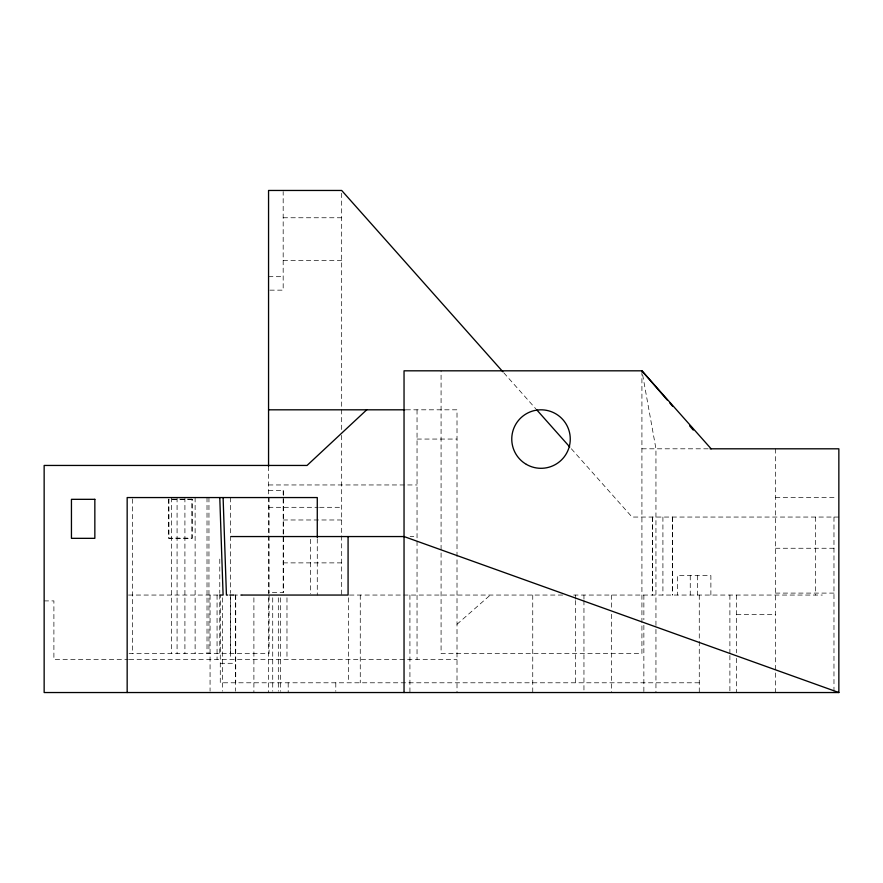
<?xml version="1.0" encoding="UTF-8"?>
<svg xmlns="http://www.w3.org/2000/svg" width="883" height="883" viewBox="0 0 883 883"><rect width="100%" height="100%" fill="white"/><g stroke="black" fill="none" stroke-linecap="round" stroke-linejoin="round"><path stroke-width="0.66" stroke-dasharray="4.42 3.31" d="M457.008 624.292L490.286 595.054M283.178 217.759L341.677 217.759M283.178 260.651L341.677 260.651M268.553 276.688L283.178 276.688M269.878 290.154L283.178 290.154L283.178 191.611M406.037 409.811L457.008 409.811L457.008 692.537M417.041 439.061L457.008 439.061M641.919 448.807L710.098 448.807M268.553 484.955L417.041 484.955M268.553 490.484L283.564 490.484L283.564 592.372L268.553 592.372M775.484 497.559L836.091 497.559M268.553 507.306L318.222 507.306M319.602 507.306L341.677 507.306M838.85 517.052L632.051 517.052L570.683 448.023M283.178 519.977L341.677 519.977M410.131 536.555L413.785 536.555M775.484 548.255L836.091 548.255M283.178 562.879L341.677 562.879M775.484 593.1L836.091 593.1M128.521 595.054L219.779 595.054M233.057 595.054L242.428 595.054M349.536 595.054L563.542 595.054M573.663 595.054L822.349 595.054M44.15 600.904L53.896 600.904L53.896 659.391L128.355 659.391M736.488 614.546L775.484 614.546M129.106 653.541L269.083 653.541L269.083 594.712M129.304 659.391L457.008 659.391M220.275 663.299L235.728 663.299M699.27 682.791L220.275 682.791L220.275 595.054M503.807 372.814L535.871 408.873M642.647 374.856L655.948 448.807L655.948 628.001M833.971 517.052L833.971 691.168M815.539 517.052L815.539 595.054M775.484 448.807L775.484 692.537M736.488 595.054L736.488 652.857M736.488 658.332L736.488 692.537M729.888 595.054L729.888 654.093M729.888 655.462L729.888 692.537M710.881 595.054L710.881 575.55L677.327 575.55L677.327 595.054M699.27 595.054L699.27 692.537M697.658 575.55L697.658 595.054M690.252 575.55L690.252 595.054M672.658 517.052L672.658 595.054M672.438 517.052L672.438 595.054M662.912 517.052L662.912 595.054M655.948 629.38L655.948 692.537M652.68 517.052L652.68 595.054M652.471 517.052L652.471 595.054M643.862 595.054L643.862 619.767M643.862 625.263L643.862 692.537M641.919 370.816L641.919 653.541L441.081 653.541L441.081 370.816M611.61 595.054L611.61 608.762M611.61 614.248L611.61 692.537M583.95 595.054L583.95 599.16M583.95 600.528L583.95 692.537M575.617 595.054L575.617 599.16M575.617 600.528L575.617 682.791M532.747 595.054L532.747 692.537M417.041 409.811L417.041 659.391M409.922 595.054L409.922 692.537M360.264 595.054L360.264 682.791M348.564 597.791L348.564 682.791M341.677 193.211L341.677 429.999M341.677 435.374L341.677 595.054M335.794 682.791L335.794 691.323M317.273 538.751L317.273 595.054M310.474 539.27L310.474 593.685M288.189 682.791L288.189 692.537M286.975 597.791L286.975 659.391M283.178 490.484L283.178 497.306M283.178 498.652L283.178 592.372M280.319 597.791L280.319 691.323M278.311 597.791L278.311 691.168M272.726 597.791L272.726 691.168M269.083 497.559L269.083 593.343M268.553 466.312L268.553 593.674M268.553 597.791L268.553 692.537M253.896 597.791L253.896 692.537M235.728 595.054L235.728 682.791M235.375 595.054L235.375 691.168M230.606 497.559L230.606 593.343M230.606 594.712L230.606 653.541M230.386 597.791L230.386 659.391M222.417 597.791L222.417 691.168M219.779 559.127L219.779 593.343M219.779 594.712L219.779 653.541M217.063 595.054L217.063 659.391M210.066 595.054L210.066 691.168M208.951 497.559L208.951 653.541M207.019 497.559L207.019 653.541M195.121 497.559L195.121 653.541M184.911 497.559L184.911 653.541M177.075 497.559L177.075 653.541M171.655 497.559L171.655 653.541M132.616 498.928L132.616 653.541M191.788 499.127L168.388 499.127L168.388 538.122L191.788 538.122L191.788 499.127M192.339 499.325L168.94 499.325L168.94 538.332L192.339 538.332L192.339 499.325"/><path stroke-width="1.32" d="M366.743 409.811L307.041 465.451L44.15 465.451L44.15 692.537L838.85 692.537L838.85 448.807L710.098 448.807M711.135 448.807L641.919 370.816L404.039 370.816L404.039 692.537M268.553 409.811L405.032 409.811M231.07 536.555L404.039 536.555L838.85 692.537M219.779 595.054L223.101 595.054L219.779 497.559M227.748 595.054L226.434 595.054L223.101 497.559M229.746 595.054L233.443 595.054M240.982 595.054L348.079 595.054L348.079 536.555M502.891 371.787L341.677 190.463L268.553 190.463L268.553 466.312M536.787 409.911L569.767 446.997M641.919 370.816L667.151 399.933M669.855 403.056L672.559 406.18M689.678 425.937L693.287 430.098M317.273 537.383L317.273 497.559L127.163 497.559L127.163 692.537M94.845 499.325L71.446 499.325L71.446 538.332L94.845 538.332L94.845 499.325M526.389 464.392A29.249 29.249 0 0 0 570.263 439.061A29.249 29.249 0 0 0 526.389 413.73A29.249 29.249 0 0 0 526.389 464.392"/></g></svg>
